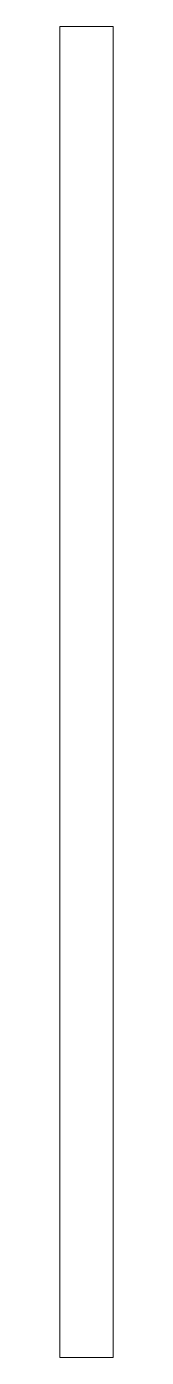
# Model space of a CAD drawing. Header units: millimetres. Extents: x -1.7 to 0, y -21.2 to 21.3.
import ezdxf

# ---------------------------------------------------------------- set-up
doc = ezdxf.new("R2010")
doc.units = ezdxf.units.MM
doc.header["$LTSCALE"] = 0.5
doc.layers.get('0').update_dxf_attribs({"color": 9, "lineweight": 15})

msp = doc.modelspace()

# ---------------------------------------------------------------- linework, layer by layer
at = {"ltscale": 0.5}
for p, q in [((-1.7, 21.25), (-1.7, -21.25)), ((0, 21.25), (-1.7, 21.25)), ((0, 21.25), (0, -21.25)), ((0, -21.25), (-1.7, -21.25))]:
    msp.add_line(p, q, dxfattribs=at)

doc.saveas('drawing.dxf')
